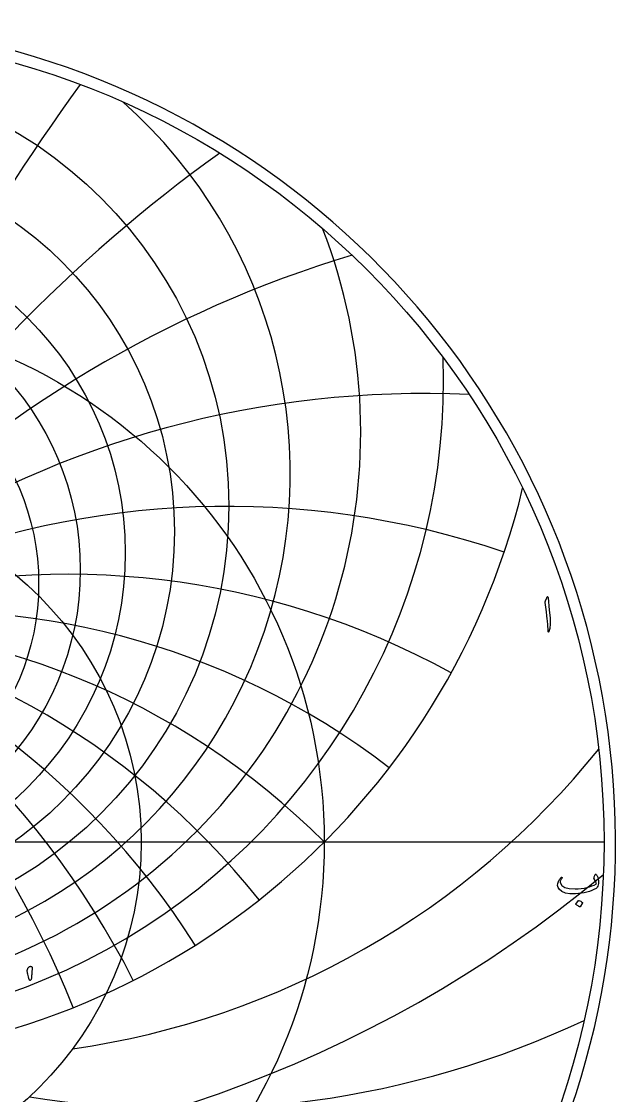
# Model space of a CAD drawing. Header units: millimetres. Extents: x -62 to 62, y -62 to 63.
# Drawn here: x 17.1 to 61.6, y -19 to 61.6 of the extents above; entities that cross this region are included whole.
import ezdxf

# ---------------------------------------------------------------- set-up
doc = ezdxf.new("R2010")
doc.units = ezdxf.units.MM
for name, color, linetype in [('CUT_OUTER', 1, 'Continuous'), ('ENGRAVE', 7, 'Continuous'), ('ENGRAVE_FINE', 8, 'Continuous'), ('TEXT', 5, 'Continuous')]:
    doc.layers.add(name, color=color, linetype=linetype)

msp = doc.modelspace()

# ---------------------------------------------------------------- linework, layer by layer
at = {"layer": 'CUT_OUTER'}
msp.add_arc((-0.0002, -0.0002), 61.6124, 137.460696, 87.802279, dxfattribs=at)
at = {"layer": 'ENGRAVE'}
msp.add_lwpolyline([(-60.75, 0), (60.75, 0)], dxfattribs=at)
for centre, radius in [((0, 0), 60.75), ((0, 25.233), 32.6093), ((0, 23.2838), 28.525), ((0, 21.7056), 24.8411), ((0, 20.4228), 21.4699), ((0, 0), 39.7663), ((0, 19.3807), 18.3451), ((0, 0), 26.0306)]:
    msp.add_circle(centre, radius, dxfattribs=at)
for centre, radius, start, end in [((0, 27.6592), 37.2123, 131.540817, 48.459183), ((0, 30.7147), 42.5003, 158.875932, 21.124068), ((0, 34.6261), 48.7145, 177.987161, 2.012839), ((0, 39.7432), 56.2217, 193.587078, 346.412922), ((0, -39.7894), 56.2544, 45.016667, 134.983333), ((0, -39.7894), 56.2544, 45.016667, 134.983333), ((12.2143, 45.5843), 61.7129, 278.093166, 321.259317), ((29.2432, 50.6507), 70.725, 260.577103, 295.110024)]:
    msp.add_arc(centre, radius, start, end, dxfattribs=at)
at = {"layer": 'ENGRAVE_FINE'}
for centre, radius, start, end in [((154.5577, -39.7894), 164.4769, 144.02257, 171.641983), ((154.5577, -39.7894), 164.4769, 144.02257, 171.641983), ((97.4355, -39.7894), 112.5088, 125.6078, 167.328362), ((97.4355, -39.7894), 112.5088, 125.6078, 167.328362), ((67.0414, -39.7894), 87.5163, 106.722162, 162.846198), ((67.0414, -39.7894), 87.5163, 106.722162, 162.846198), ((-47.2031, -39.7894), 73.4349, 21.873002, 92.678933), ((-47.2031, -39.7894), 73.4349, 21.873002, 92.678933), ((47.2031, -39.7894), 73.4349, 87.321067, 158.126998), ((47.2031, -39.7894), 73.4349, 87.321067, 158.126998), ((-32.4785, -39.7894), 64.957, 26.909615, 108.663414), ((-32.4785, -39.7894), 64.957, 26.909615, 108.663414), ((32.4785, -39.7894), 64.957, 71.336586, 153.090385), ((32.4785, -39.7894), 64.957, 71.336586, 153.090385), ((-20.4749, -39.7894), 59.8647, 32.360678, 118.765767), ((-20.4749, -39.7894), 59.8647, 32.360678, 118.765767), ((20.4749, -39.7894), 59.8647, 61.234233, 147.639322), ((20.4749, -39.7894), 59.8647, 61.234233, 147.639322), ((-9.9192, -39.7894), 57.1222, 38.346091, 127.435665), ((-9.9192, -39.7894), 57.1222, 38.346091, 127.435665), ((9.9192, -39.7894), 57.1222, 52.564335, 141.653909), ((9.9192, -39.7894), 57.1222, 52.564335, 141.653909), ((0, 70.5779), 94.9547, 230.263164, 309.736836)]:
    msp.add_arc(centre, radius, start, end, dxfattribs=at)
at = {"layer": 'TEXT'}
for points in [[(56.4566, 18.323), (56.4932, 18.3939), (56.5227, 18.4188), (56.5449, 18.3977), (56.56, 18.3306), (56.6482, 17.3917), (56.7006, 16.8154), (56.7124, 16.3551), (56.6834, 16.0107), (56.6137, 15.7822), (56.601, 15.7635), (56.5897, 15.7534), (56.5799, 15.752), (56.5715, 15.7592), (56.5648, 15.7704), (56.56, 15.785), (56.5572, 15.803), (56.5562, 15.8243), (56.5562, 15.9903), (56.5485, 16.1664), (56.5332, 16.3525), (56.5102, 16.5486), (56.5052, 16.5999), (56.4901, 16.7383), (56.465, 16.9639), (56.4297, 17.2768), (56.3454, 17.9704), (56.3435, 18.0073), (56.3454, 18.0413), (56.3512, 18.0724), (56.3608, 18.1007)], [(60.1683, -2.446), (60.194, -2.4783), (60.2176, -2.514), (60.2391, -2.5531), (60.2583, -2.5955), (60.2755, -2.641), (60.2904, -2.6894), (60.3033, -2.7406), (60.3139, -2.7947), (60.3278, -2.9035), (60.3312, -3.0113), (60.324, -3.1181), (60.3062, -3.224), (60.2794, -3.3183), (60.2449, -3.3945), (60.2028, -3.4525), (60.153, -3.4922), (59.9949, -3.5758), (59.8272, -3.6503), (59.65, -3.7157), (59.4632, -3.772), (59.2667, -3.8187), (59.0608, -3.8553), (58.8452, -3.8819), (58.6201, -3.8984), (58.198, -3.8941), (57.8517, -3.8352), (57.581, -3.7217), (57.3861, -3.5535), (57.3061, -3.422), (57.2692, -3.2805), (57.2754, -3.1289), (57.3248, -2.9672), (57.3414, -2.9323), (57.3607, -2.8968), (57.3826, -2.8605), (57.4071, -2.8235), (57.4343, -2.7858), (57.4641, -2.7473), (57.4966, -2.7082), (57.5317, -2.6683), (57.5434, -2.657), (57.5556, -2.6501), (57.5683, -2.6474), (57.5815, -2.6491), (57.5904, -2.6525), (57.5978, -2.6587), (57.6038, -2.6678), (57.6083, -2.6798), (57.6105, -2.691), (57.6093, -2.7018), (57.6047, -2.7121), (57.5968, -2.7219), (57.564, -2.761), (57.5346, -2.8014), (57.5085, -2.8434), (57.4857, -2.8867), (57.4701, -2.9282), (57.4618, -2.9682), (57.4606, -3.0067), (57.4665, -3.0438), (57.5863, -3.2606), (57.8114, -3.4127), (58.142, -3.5001), (58.5779, -3.5229), (58.8175, -3.5136), (59.0459, -3.4936), (59.263, -3.4629), (59.4689, -3.4213), (59.6637, -3.369), (59.8478, -3.3059), (60.0211, -3.232), (60.1836, -3.1473), (60.1678, -3.0683), (60.1319, -2.9806), (60.0758, -2.8843), (59.9997, -2.7794), (59.9973, -2.7694), (59.9978, -2.7507), (60.0011, -2.7234), (60.0073, -2.6874), (60.009, -2.6838), (60.0102, -2.6807), (60.0109, -2.6781), (60.0112, -2.6759), (60.0236, -2.6271), (60.0418, -2.5725), (60.0658, -2.5121), (60.0955, -2.446), (60.1086, -2.4259), (60.1252, -2.4192), (60.1451, -2.4259), (60.1683, -2.446)], [(58.8308, -4.3966), (58.8356, -4.3918), (58.8423, -4.389), (58.8509, -4.388), (58.8615, -4.389), (58.936, -4.4191), (59.0062, -4.456), (59.072, -4.4996), (59.1336, -4.5499), (59.1396, -4.5576), (59.1422, -4.5652), (59.1415, -4.5729), (59.1374, -4.5806), (58.9573, -4.8718), (58.9506, -4.8788), (58.942, -4.8804), (58.9314, -4.8769), (58.919, -4.868), (58.9082, -4.8603), (58.8912, -4.8488), (58.868, -4.8335), (58.8385, -4.8143), (58.8023, -4.7913), (58.759, -4.7645), (58.7084, -4.7339), (58.6507, -4.6994), (58.643, -4.6936), (58.6392, -4.6879), (58.6392, -4.6821), (58.643, -4.6764)], [(17.7338, -9.333), (17.7682, -9.3369), (17.7996, -9.3485), (17.8281, -9.368), (17.8535, -9.3953), (17.8532, -9.4232), (17.8523, -9.4593), (17.8508, -9.5035), (17.8487, -9.5557), (17.846, -9.6137), (17.8428, -9.6749), (17.8389, -9.7394), (17.8344, -9.8072), (17.8294, -9.8764), (17.8242, -9.9449), (17.8187, -10.0129), (17.8128, -10.0803), (17.807, -10.1446), (17.8014, -10.2036), (17.7962, -10.2572), (17.7913, -10.3054), (17.7763, -10.3306), (17.7553, -10.3533), (17.7284, -10.3737), (17.6955, -10.3916), (17.682, -10.3898), (17.6703, -10.3845), (17.6604, -10.3755), (17.6523, -10.3629), (17.6161, -10.2409), (17.5841, -10.1288), (17.5562, -10.0265), (17.5326, -9.9342), (17.5137, -9.8517), (17.5002, -9.7791), (17.4922, -9.7164), (17.4895, -9.6635), (17.4914, -9.6294), (17.4973, -9.5941), (17.507, -9.5575), (17.5206, -9.5198), (17.5377, -9.4828), (17.5577, -9.4485), (17.5808, -9.417), (17.6068, -9.3881), (17.6354, -9.364), (17.6661, -9.3468), (17.6989, -9.3364), (17.7338, -9.333)]]:
    msp.add_lwpolyline(points, close=True, dxfattribs=at)

doc.saveas('drawing.dxf')
